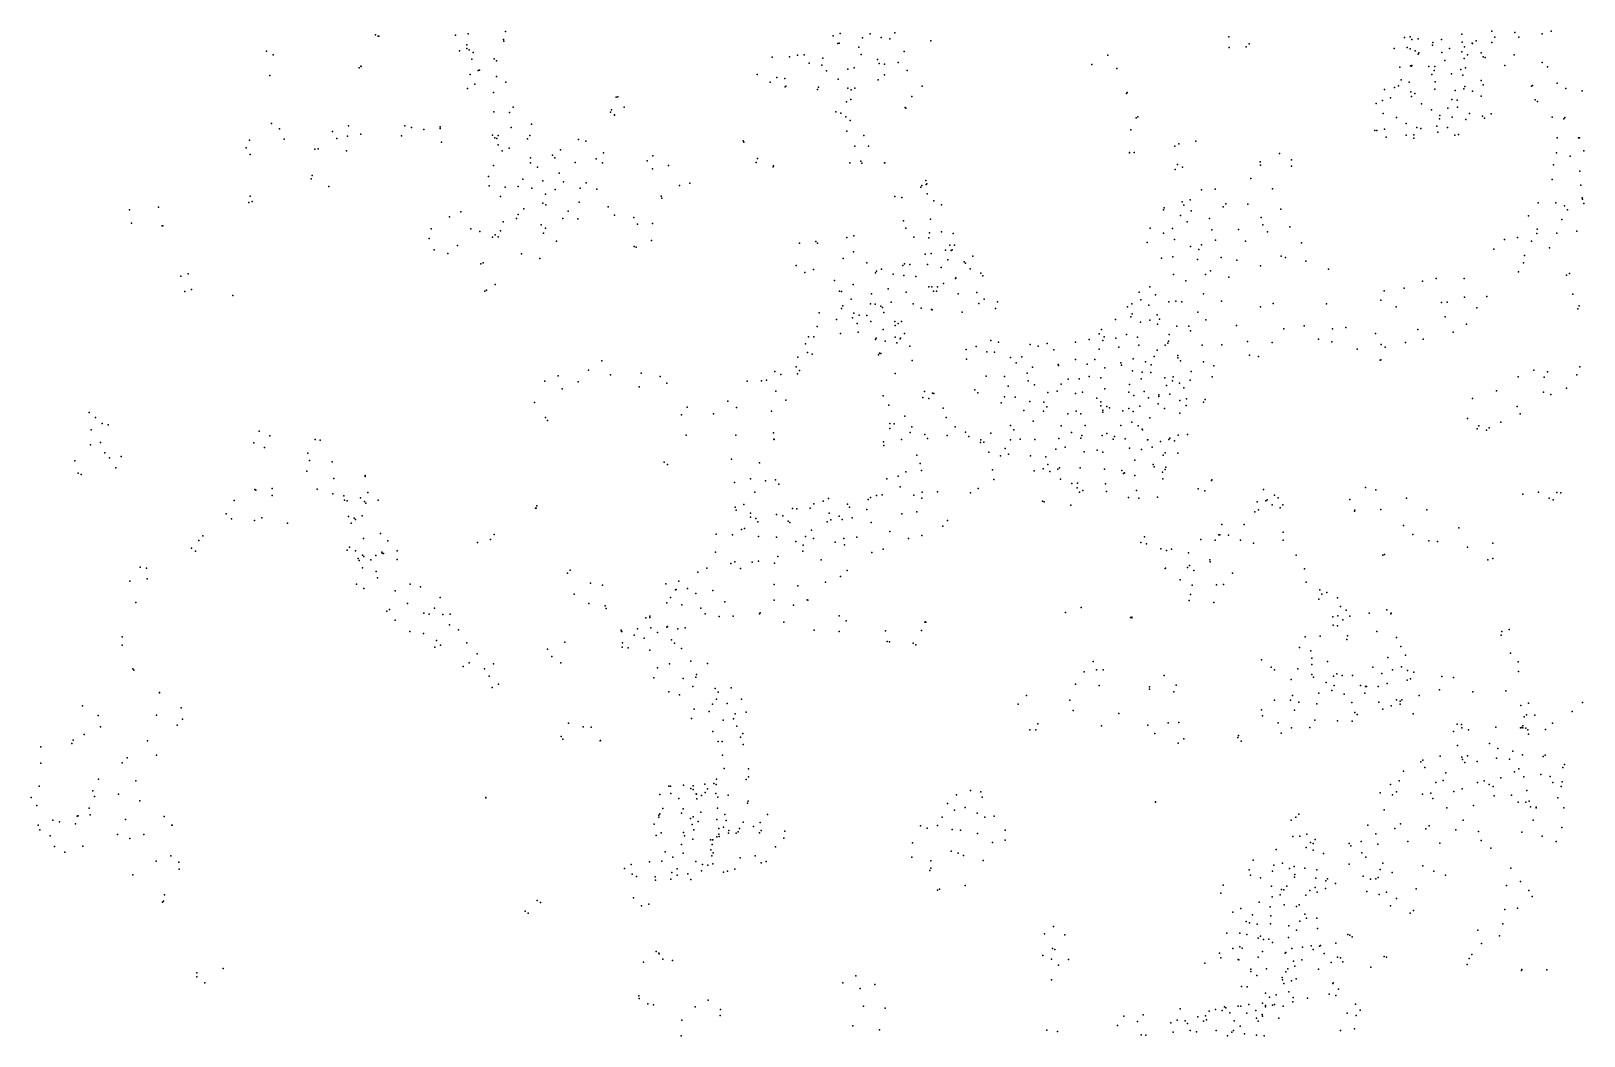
# Model space of a CAD drawing. Header units: millimetres. Extents: x -60275265 to 22802890, y -38578442 to 24337084.
# Drawn here: x -24183378 to -18736378, y -24455304 to -20928304 of the extents above; entities that cross this region are included whole.
import ezdxf

# ---------------------------------------------------------------- set-up
doc = ezdxf.new("R2010")
doc.units = ezdxf.units.MM
doc.header["$MEASUREMENT"] = 0
doc.layers.add('particles', color=7, linetype='Continuous', true_color=0x000000)

msp = doc.modelspace()

# ---------------------------------------------------------------- linework, layer by layer
at = {"layer": 'particles', "color": 93, "true_color": 0x67d435}
for p in [(-22975378, -20941304), (-22965378, -20946304), (-22963378, -20946304), (-22694378, -20943304), (-22650378, -20938304), (-22526378, -20958304), (-22525378, -20964304), (-22519378, -20930304), (-21370378, -20945304), (-21345378, -20937304), (-21266378, -20952304), (-21240378, -20938304), (-21201378, -20951304), (-21171378, -20955304), (-21153378, -20934304), (-21027378, -20962304), (-19982378, -20948304), (-19366378, -20951304), (-19345378, -20948304), (-19340378, -20958304), (-19318378, -20955304), (-19266378, -20968304), (-19236378, -20958304), (-19164378, -20939304), (-19163378, -20967304), (-19114378, -20962304), (-19059378, -20928304), (-19059378, -20968304), (-19049378, -20949304), (-18978378, -20933304), (-18964378, -20949304), (-18882378, -20938304), (-18851378, -20928304), (-23357378, -20999304), (-23334378, -21012304), (-22680378, -20998304), (-22655378, -20989304), (-22654378, -20976304), (-22646378, -20994304), (-22632378, -21003304), (-21583378, -21020304), (-21523378, -21019304), (-21494378, -21013304), (-21471378, -21012304), (-21406378, -21023304), (-21353378, -20972304), (-21349378, -20971304), (-21280378, -20985304), (-21271378, -21010304), (-21121378, -21000304), (-20406378, -21013304), (-19980378, -20986304), (-19921378, -20984304), (-19910378, -20973304), (-19402378, -20989304), (-19356378, -20986304), (-19346378, -20990304), (-19328378, -20997304), (-19317378, -21009304), (-19315378, -21004304), (-19267378, -20977304), (-19235378, -21003304), (-19208378, -20989304), (-19164378, -21001304), (-19156378, -21024304), (-19155378, -20983304), (-19144378, -21011304), (-19128378, -20971304), (-19127378, -20972304), (-19127378, -20972304), (-19097378, -21004304), (-19089378, -21019304), (-19082378, -21021304), (-18981378, -21011304), (-23032378, -21057304), (-23026378, -21051304), (-23025378, -21053304), (-22637378, -21027304), (-22615378, -21067304), (-22610378, -21065304), (-22558378, -21026304), (-22550378, -21033304), (-21454378, -21041304), (-21409378, -21048304), (-21393378, -21068304), (-21318378, -21062304), (-21296378, -21057304), (-21214378, -21028304), (-21208378, -21042304), (-21189378, -21044304), (-21141378, -21039304), (-21110378, -21066304), (-20462378, -21046304), (-20375378, -21059304), (-19382378, -21055304), (-19344378, -21050304), (-19341378, -21051304), (-19340378, -21049304), (-19280378, -21052304), (-19261378, -21066304), (-19259378, -21052304), (-19224378, -21031304), (-19200378, -21078304), (-19168378, -21063304), (-19152378, -21057304), (-19014378, -21049304), (-18883378, -21038304), (-18864378, -21054304), (-23346378, -21084304), (-23345378, -21084304), (-22652378, -21130304), (-22643378, -21080304), (-22626378, -21115304), (-22550378, -21087304), (-22518378, -21107304), (-21636378, -21080304), (-21590378, -21108304), (-21567378, -21091304), (-21539378, -21094304), (-21538378, -21124304), (-21536378, -21121304), (-21424378, -21133304), (-21421378, -21125304), (-21352378, -21097304), (-21318378, -21129304), (-21306378, -21134304), (-21294378, -21129304), (-21212378, -21099304), (-21189378, -21082304), (-21057378, -21121304), (-19435378, -21133304), (-19401378, -21126304), (-19386378, -21120304), (-19377378, -21099304), (-19349378, -21107304), (-19269378, -21080304), (-19259378, -21132304), (-19258378, -21106304), (-19161378, -21083304), (-19157378, -21131304), (-19154378, -21123304), (-19097378, -21102304), (-19089378, -21117304), (-18920378, -21122304), (-18916378, -21119304), (-18830378, -21111304), (-18799378, -21130304), (-22561378, -21144304), (-22131378, -21160304), (-22125378, -21159304), (-21323378, -21177304), (-21308378, -21168304), (-21094378, -21158304), (-20340378, -21147304), (-20338378, -21144304), (-19465378, -21182304), (-19443378, -21172304), (-19415378, -21162304), (-19343378, -21141304), (-19341378, -21158304), (-19329378, -21147304), (-19306378, -21183304), (-19199378, -21168304), (-19188378, -21137304), (-19181378, -21171304), (-19127378, -21139304), (-19096378, -21157304), (-18907378, -21169304), (-18899378, -21175304), (-18742378, -21138304), (-22560378, -21212304), (-22505378, -21214304), (-22492378, -21195304), (-22151378, -21213304), (-22147378, -21205304), (-22137378, -21222304), (-22137378, -21223304), (-22102378, -21195304), (-21360378, -21212304), (-21343378, -21216304), (-21325378, -21229304), (-21310378, -21242304), (-21117378, -21196304), (-21114378, -21199304), (-20307378, -21233304), (-20301378, -21229304), (-19440378, -21217304), (-19393378, -21232304), (-19271378, -21204304), (-19243378, -21236304), (-19242378, -21224304), (-19214378, -21199304), (-19198378, -21230304), (-19180378, -21195304), (-19150378, -21239304), (-19137378, -21217304), (-19092378, -21227304), (-19085378, -21234304), (-19062378, -21218304), (-18848378, -21230304), (-18806378, -21236304), (-18803378, -21231304), (-23340378, -21252304), (-23312378, -21271304), (-23126378, -21281304), (-23073378, -21297304), (-23070378, -21261304), (-23026378, -21290304), (-22884378, -21296304), (-22872378, -21261304), (-22849378, -21266304), (-22805378, -21274304), (-22748378, -21264304), (-22748378, -21270304), (-22564378, -21293304), (-22544378, -21295304), (-22499378, -21266304), (-22433378, -21295304), (-22428378, -21255304), (-21322378, -21279304), (-21262378, -21295304), (-20325378, -21275304), (-19470378, -21277304), (-19463378, -21277304), (-19435378, -21272304), (-19359378, -21253304), (-19359378, -21294304), (-19333378, -21292304), (-19322378, -21266304), (-19308378, -21270304), (-19252378, -21262304), (-19249378, -21283304), (-19215378, -21267304), (-19189378, -21293304), (-19176378, -21291304), (-23428378, -21338304), (-23417378, -21311304), (-23295378, -21307304), (-23188378, -21343304), (-23176378, -21341304), (-23111378, -21305304), (-23077378, -21348304), (-22743378, -21318304), (-22556378, -21303304), (-22549378, -21305304), (-22544378, -21327304), (-22530378, -21348304), (-22506378, -21339304), (-22442378, -21306304), (-22326378, -21345304), (-22263378, -21309304), (-22237378, -21314304), (-21685378, -21313304), (-21683378, -21318304), (-21293378, -21332304), (-21246378, -21332304), (-20171378, -21332304), (-20157378, -21324304), (-20097378, -21315304), (-19430378, -21300304), (-19333378, -21304304), (-18830378, -21303304), (-18755378, -21303304), (-18751378, -21303304), (-18736378, -21349304), (-23415378, -21361304), (-22561378, -21400304), (-22431378, -21373304), (-22431378, -21390304), (-22407378, -21406304), (-22354378, -21364304), (-22346378, -21373304), (-22275378, -21389304), (-22201378, -21377304), (-22179378, -21390304), (-22175378, -21356304), (-22022378, -21384304), (-22002378, -21366304), (-21947378, -21400304), (-21640378, -21389304), (-21635378, -21375304), (-21580378, -21405304), (-21579378, -21401304), (-21311378, -21390304), (-21272378, -21385304), (-21269378, -21392304), (-21189378, -21391304), (-21188378, -21390304), (-20330378, -21354304), (-20330378, -21355304), (-20314378, -21354304), (-20162378, -21396304), (-20144378, -21406304), (-19872378, -21387304), (-19871378, -21399304), (-19804378, -21358304), (-19762378, -21380304), (-19762378, -21402304), (-18843378, -21397304), (-18832378, -21355304), (-18784378, -21367304), (-23200378, -21447304), (-23197378, -21435304), (-22579378, -21439304), (-22458378, -21448304), (-22388378, -21454304), (-22331378, -21427304), (-22315378, -21457304), (-22003378, -21412304), (-21045378, -21452304), (-20170378, -21414304), (-19904378, -21445304), (-18847378, -21449304), (-18750378, -21420304), (-23415378, -21508304), (-23139378, -21474304), (-22576378, -21471304), (-22536378, -21509304), (-22520378, -21476304), (-22474378, -21474304), (-22427378, -21480304), (-22378378, -21501304), (-22345378, -21484304), (-22257378, -21479304), (-22236378, -21461304), (-22198378, -21483304), (-21973378, -21507304), (-21971378, -21514304), (-21908378, -21470304), (-21872378, -21462304), (-21872378, -21462304), (-21153378, -21509304), (-21129378, -21512304), (-21062378, -21476304), (-21058378, -21470304), (-21043378, -21467304), (-21041378, -21464304), (-21040378, -21499304), (-20077378, -21485304), (-20029378, -21483304), (-19828378, -21482304), (-18747378, -21469304), (-18742378, -21513304), (-23838378, -21556304), (-23736378, -21546304), (-23419378, -21530304), (-23407378, -21526304), (-22676378, -21562304), (-22454378, -21552304), (-22388378, -21532304), (-22377378, -21538304), (-22299378, -21560304), (-22260378, -21529304), (-22159378, -21545304), (-21016378, -21524304), (-20990378, -21538304), (-20211378, -21555304), (-20209378, -21549304), (-20145378, -21527304), (-20139378, -21539304), (-20117378, -21521304), (-20114378, -21559304), (-20002378, -21545304), (-19992378, -21534304), (-19915378, -21536304), (-19799378, -21553304), (-18896378, -21531304), (-18835378, -21531304), (-18804378, -21542304), (-18794378, -21555304), (-18741378, -21518304), (-18736378, -21533304), (-23831378, -21602304), (-23723378, -21612304), (-23721378, -21612304), (-23721378, -21612304), (-22779378, -21622304), (-22715378, -21580304), (-22640378, -21622304), (-22527378, -21598304), (-22480378, -21586304), (-22474378, -21572304), (-22394378, -21608304), (-22378378, -21620304), (-22318378, -21586304), (-22265378, -21587304), (-22137378, -21574304), (-22069378, -21582304), (-22056378, -21606304), (-22003378, -21603304), (-21123378, -21594304), (-21115378, -21620304), (-21028378, -21588304), (-21028378, -21588304), (-20257378, -21620304), (-20179378, -21621304), (-20151378, -21575304), (-20128378, -21598304), (-20049378, -21586304), (-19868378, -21583304), (-19862378, -21608304), (-19768378, -21615304), (-18930378, -21577304), (-18900378, -21623304), (-18814378, -21589304), (-22786378, -21656304), (-22609378, -21632304), (-22564378, -21651304), (-22555378, -21643304), (-22545378, -21650304), (-22536378, -21629304), (-22386378, -21637304), (-22340378, -21665304), (-22007378, -21663304), (-21487378, -21672304), (-21430378, -21667304), (-21425378, -21673304), (-21321378, -21653304), (-21297378, -21647304), (-21087378, -21652304), (-21034378, -21654304), (-21032378, -21636304), (-20990378, -21633304), (-20948378, -21639304), (-20268378, -21670304), (-20211378, -21637304), (-20172378, -21660304), (-20078378, -21678304), (-20041378, -21626304), (-20028378, -21662304), (-19948378, -21625304), (-19923378, -21666304), (-19846378, -21633304), (-19727378, -21671304), (-19015378, -21660304), (-18969378, -21653304), (-18920378, -21665304), (-18901378, -21638304), (-18831378, -21637304), (-18761378, -21630304), (-22769378, -21696304), (-22721378, -21709304), (-22687378, -21681304), (-22463378, -21710304), (-22398378, -21726304), (-22067378, -21684304), (-22061378, -21687304), (-21334378, -21726304), (-21298378, -21703304), (-21047378, -21711304), (-21026378, -21709304), (-20975378, -21697304), (-20967378, -21731304), (-20960378, -21680304), (-20955378, -21698304), (-20952378, -21696304), (-20944378, -21680304), (-20880378, -21718304), (-20218378, -21725304), (-20178378, -21721304), (-20116378, -21684304), (-20092378, -21730304), (-20087378, -21695304), (-20008378, -21723304), (-19953378, -21732304), (-19798378, -21718304), (-19783378, -21723304), (-19052378, -21694304), (-18945378, -21716304), (-18857378, -21689304), (-23632378, -21780304), (-22605378, -21745304), (-22597378, -21741304), (-21499378, -21751304), (-21469378, -21775304), (-21438378, -21765304), (-21251378, -21742304), (-21221378, -21777304), (-21217378, -21771304), (-21200378, -21764304), (-21159378, -21781304), (-21125378, -21751304), (-21122378, -21786304), (-21119378, -21745304), (-21101378, -21747304), (-21038378, -21747304), (-20991378, -21758304), (-20910378, -21738304), (-20905378, -21743304), (-20889378, -21763304), (-20851378, -21778304), (-20845378, -21787304), (-20176378, -21783304), (-20064378, -21782304), (-20046378, -21770304), (-19870378, -21752304), (-19711378, -21736304), (-19632378, -21764304), (-18965378, -21773304), (-18948378, -21741304), (-18797378, -21785304), (-18787378, -21779304), (-23658378, -21788304), (-23644378, -21842304), (-23620378, -21835304), (-22591378, -21841304), (-22586378, -21837304), (-22555378, -21817304), (-21365378, -21804304), (-21347378, -21841304), (-21340378, -21842304), (-21299378, -21818304), (-21176378, -21833304), (-21080378, -21790304), (-21034378, -21826304), (-21023378, -21826304), (-21018378, -21841304), (-21007378, -21841304), (-21004378, -21826304), (-20983378, -21814304), (-20940378, -21796304), (-20939378, -21794304), (-20259378, -21826304), (-20132378, -21805304), (-19982378, -21792304), (-19437378, -21840304), (-19367378, -21831304), (-19302378, -21806304), (-19254378, -21796304), (-19156378, -21796304), (-23475378, -21856304), (-21335378, -21892304), (-21306378, -21869304), (-21238378, -21885304), (-21235378, -21850304), (-21222378, -21887304), (-21202378, -21894304), (-21166378, -21879304), (-21113378, -21845304), (-21089378, -21885304), (-20931378, -21850304), (-20866378, -21846304), (-20858378, -21884304), (-20840378, -21869304), (-20793378, -21878304), (-20337378, -21896304), (-20322378, -21885304), (-20296378, -21844304), (-20290378, -21871304), (-20262378, -21890304), (-20239378, -21854304), (-20192378, -21878304), (-20168378, -21876304), (-20146378, -21878304), (-20071378, -21850304), (-20007378, -21876304), (-19870378, -21896304), (-19826378, -21884304), (-19639378, -21885304), (-19449378, -21873304), (-19395378, -21896304), (-19236378, -21881304), (-19216378, -21879304), (-19155378, -21862304), (-19077378, -21860304), (-18775378, -21851304), (-18753378, -21893304), (-21418378, -21917304), (-21358378, -21940304), (-21340378, -21902304), (-21302378, -21935304), (-21297378, -21918304), (-21278378, -21925304), (-21251378, -21926304), (-21237378, -21948304), (-21196378, -21898304), (-21192378, -21916304), (-21153378, -21948304), (-21130378, -21947304), (-21061378, -21901304), (-21024378, -21905304), (-21022378, -21907304), (-20917378, -21915304), (-20800378, -21902304), (-20379378, -21941304), (-20325378, -21931304), (-20321378, -21921304), (-20292378, -21950304), (-20259378, -21943304), (-20233378, -21924304), (-20225378, -21939304), (-20090378, -21915304), (-20062378, -21942304), (-19223378, -21931304), (-19112378, -21900304), (-18757378, -21903304), (-21456378, -22001304), (-21437378, -22001304), (-21426378, -21965304), (-21344378, -21990304), (-21285378, -21955304), (-21282378, -21985304), (-21194378, -21975304), (-21152378, -21961304), (-21152378, -22002304), (-21141378, -21955304), (-21119378, -21989304), (-20437378, -21991304), (-20428378, -21976304), (-20419378, -22001304), (-20341378, -21993304), (-20302378, -22003304), (-20232378, -21957304), (-20191378, -21993304), (-20164378, -21964304), (-20122378, -21964304), (-20116378, -21980304), (-19955378, -21961304), (-19789378, -21973304), (-19717378, -21963304), (-19618378, -21973304), (-19571378, -21968304), (-19467378, -21990304), (-19319378, -21975304), (-19195378, -21985304), (-19148378, -21957304), (-21466378, -22026304), (-21460378, -22056304), (-21221378, -22011304), (-21219378, -22006304), (-21207378, -22058304), (-21202378, -22060304), (-21187378, -22017304), (-21146378, -22022304), (-21135378, -22008304), (-21133378, -22006304), (-21100378, -22034304), (-20903378, -22046304), (-20868378, -22035304), (-20831378, -22054304), (-20817378, -22014304), (-20804378, -22055304), (-20789378, -22020304), (-20679378, -22028304), (-20650378, -22034304), (-20619378, -22025304), (-20595378, -22047304), (-20519378, -22020304), (-20471378, -22011304), (-20436378, -22045304), (-20423378, -22014304), (-20378378, -22006304), (-20367378, -22038304), (-20297378, -22030304), (-20233378, -22048304), (-20205378, -22031304), (-20196378, -22023304), (-20193378, -22017304), (-20075378, -22030304), (-20006378, -22029304), (-19916378, -22018304), (-19830378, -22021304), (-19667378, -22009304), (-19620378, -22019304), (-19532378, -22045304), (-19447378, -22028304), (-19433378, -22037304), (-19362378, -22021304), (-19300378, -22009304), (-22181378, -22086304), (-21499378, -22107304), (-21493378, -22073304), (-21443378, -22062304), (-21210378, -22065304), (-21092378, -22084304), (-20902378, -22080304), (-20747378, -22074304), (-20728378, -22092304), (-20708378, -22072304), (-20670378, -22108304), (-20580378, -22098304), (-20579378, -22102304), (-20519378, -22081304), (-20479378, -22097304), (-20452378, -22081304), (-20416378, -22110304), (-20361378, -22092304), (-20358378, -22101304), (-20317378, -22079304), (-20274378, -22089304), (-20254378, -22099304), (-20244378, -22070304), (-20161378, -22075304), (-20160378, -22067304), (-20151378, -22085304), (-20070378, -22089304), (-20034378, -22103304), (-19909378, -22066304), (-19878378, -22070304), (-19451378, -22083304), (-19449378, -22082304), (-18750378, -22107304), (-22381378, -22157304), (-22334378, -22138304), (-22264378, -22159304), (-22228378, -22118304), (-22150378, -22135304), (-22043378, -22129304), (-21976378, -22140304), (-21953378, -22164304), (-21671378, -22157304), (-21621378, -22156304), (-21603378, -22153304), (-21574378, -22123304), (-21553378, -22133304), (-21494378, -22131304), (-21488378, -22119304), (-21152378, -22130304), (-20833378, -22139304), (-20768378, -22141304), (-20689378, -22129304), (-20685378, -22156304), (-20570378, -22167304), (-20545378, -22150304), (-20506378, -22149304), (-20472378, -22140304), (-20430378, -22145304), (-20319378, -22121304), (-20289378, -22149304), (-20286378, -22125304), (-20255378, -22127304), (-20206378, -22145304), (-20179378, -22156304), (-20177378, -22142304), (-20155378, -22164304), (-20117378, -22153304), (-20114378, -22123304), (-20040378, -22142304), (-18967378, -22142304), (-18912378, -22118304), (-18875378, -22143304), (-18864378, -22124304), (-18761378, -22135304), (-22320378, -22184304), (-22050378, -22177304), (-21571378, -22192304), (-21535378, -22223304), (-21194378, -22208304), (-21055378, -22214304), (-21049378, -22193304), (-21034378, -22218304), (-21021378, -22199304), (-21016378, -22200304), (-20872378, -22187304), (-20862378, -22198304), (-20769378, -22212304), (-20756378, -22174304), (-20731378, -22213304), (-20663378, -22170304), (-20616378, -22197304), (-20584378, -22192304), (-20520378, -22200304), (-20495378, -22196304), (-20445378, -22217304), (-20417378, -22184304), (-20332378, -22196304), (-20330378, -22169304), (-20315378, -22207304), (-20279378, -22193304), (-20263378, -22215304), (-20227378, -22205304), (-20227378, -22211304), (-20200378, -22172304), (-20189378, -22202304), (-20140378, -22180304), (-20130378, -22219304), (-20065378, -22221304), (-19127378, -22218304), (-19043378, -22191304), (-18878378, -22195304), (-18852378, -22204304), (-18797378, -22181304), (-23979378, -22267304), (-22417378, -22232304), (-21902378, -22275304), (-21882378, -22248304), (-21789378, -22272304), (-21739378, -22227304), (-21708378, -22249304), (-21586378, -22262304), (-21174378, -22241304), (-20984378, -22252304), (-20780378, -22233304), (-20701378, -22260304), (-20680378, -22228304), (-20632378, -22262304), (-20630378, -22231304), (-20620378, -22247304), (-20546378, -22271304), (-20517378, -22262304), (-20501378, -22272304), (-20430378, -22229304), (-20430378, -22243304), (-20424378, -22266304), (-20423378, -22259304), (-20409378, -22246304), (-20400378, -22250304), (-20353378, -22261304), (-20332378, -22253304), (-20317378, -22263304), (-20294378, -22245304), (-20229378, -22236304), (-20207378, -22253304), (-20154378, -22225304), (-20154378, -22269304), (-20131378, -22242304), (-20071378, -22231304), (-18970378, -22246304), (-18960378, -22272304), (-23972378, -22328304), (-23957378, -22284304), (-23934378, -22305304), (-23912378, -22310304), (-23383378, -22332304), (-22379378, -22284304), (-22372378, -22295304), (-21171378, -22306304), (-21171378, -22323304), (-21155378, -22307304), (-21118378, -22280304), (-21093378, -22317304), (-20973378, -22284304), (-20942378, -22317304), (-20747378, -22313304), (-20736378, -22328304), (-20668378, -22297304), (-20570378, -22314304), (-20485378, -22313304), (-20360378, -22312304), (-20322378, -22301304), (-20300378, -22314304), (-20286378, -22325304), (-20285378, -22328304), (-20259378, -22285304), (-19144378, -22288304), (-19111378, -22324304), (-19105378, -22314304), (-19078378, -22329304), (-19078378, -22329304), (-19069378, -22321304), (-19028378, -22301304), (-23975378, -22380304), (-23939378, -22372304), (-23402378, -22373304), (-23346378, -22349304), (-23187378, -22362304), (-23169378, -22364304), (-21885378, -22346304), (-21711378, -22346304), (-21579378, -22338304), (-21578378, -22361304), (-21576378, -22362304), (-21193378, -22370304), (-21192378, -22383304), (-21130378, -22362304), (-21099378, -22337304), (-21099378, -22337304), (-21048378, -22344304), (-21039378, -22358304), (-21039378, -22358304), (-20970378, -22348304), (-20905378, -22336304), (-20894378, -22351304), (-20853378, -22372304), (-20852378, -22363304), (-20841378, -22371304), (-20816378, -22339304), (-20748378, -22363304), (-20714378, -22360304), (-20662378, -22362304), (-20578378, -22358304), (-20534378, -22337304), (-20501378, -22357304), (-20497378, -22347304), (-20426378, -22348304), (-20409378, -22341304), (-20387378, -22361304), (-20383378, -22351304), (-20345378, -22359304), (-20267378, -22363304), (-20266378, -22363304), (-20221378, -22369304), (-20192378, -22362304), (-20189378, -22357304), (-20172378, -22366304), (-20159378, -22346304), (-20127378, -22344304), (-24030378, -22437304), (-23924378, -22408304), (-23908378, -22426304), (-23867378, -22421304), (-23364378, -22390304), (-23212378, -22410304), (-23206378, -22435304), (-23127378, -22440304), (-21962378, -22441304), (-21726378, -22431304), (-21076378, -22416304), (-20824378, -22406304), (-20783378, -22419304), (-20766378, -22393304), (-20755378, -22413304), (-20677378, -22419304), (-20624378, -22422304), (-20589378, -22395304), (-20589378, -22395304), (-20556378, -22388304), (-20489378, -22405304), (-20443378, -22399304), (-20423378, -22406304), (-20330378, -22392304), (-20311378, -22434304), (-20288378, -22397304), (-20251378, -22389304), (-20212378, -22417304), (-20205378, -22408304), (-20160378, -22410304), (-24018378, -22480304), (-24007378, -22484304), (-23886378, -22461304), (-23216378, -22473304), (-23011378, -22488304), (-23011378, -22492304), (-21950378, -22449304), (-21628378, -22444304), (-21142378, -22490304), (-21115378, -22475304), (-21064378, -22446304), (-21060378, -22470304), (-20811378, -22468304), (-20665378, -22471304), (-20633378, -22465304), (-20617378, -22449304), (-20609378, -22474304), (-20581378, -22466304), (-20576378, -22461304), (-20503378, -22461304), (-20418378, -22466304), (-20357378, -22470304), (-20351378, -22481304), (-20347378, -22479304), (-20311378, -22488304), (-20247378, -22449304), (-20244378, -22457304), (-20214378, -22476304), (-20205378, -22467304), (-20203378, -22459304), (-23398378, -22537304), (-23395378, -22539304), (-23337378, -22533304), (-23179378, -22536304), (-23121378, -22499304), (-23002378, -22548304), (-21715378, -22512304), (-21659378, -22500304), (-21644378, -22547304), (-21607378, -22507304), (-21572378, -22503304), (-21560378, -22518304), (-21181378, -22500304), (-21134378, -22528304), (-21057378, -22547304), (-21003378, -22545304), (-20888378, -22549304), (-20861378, -22534304), (-20806378, -22502304), (-20572378, -22501304), (-20532378, -22516304), (-20514378, -22531304), (-20513378, -22515304), (-20505378, -22547304), (-20494378, -22540304), (-20414378, -22517304), (-20411378, -22544304), (-20306378, -22540304), (-20213378, -22500304), (-20089378, -22535304), (-20066378, -22542304), (-20042378, -22505304), (-20041378, -22503304), (-19860378, -22537304), (-19502378, -22530304), (-19466378, -22538304), (-18895378, -22547304), (-18831378, -22548304), (-18817378, -22549304), (-23471378, -22576304), (-23337378, -22558304), (-23125378, -22552304), (-23086378, -22559304), (-23083378, -22574304), (-23074378, -22577304), (-23028378, -22566304), (-23013378, -22579304), (-23009378, -22585304), (-22965378, -22574304), (-22414378, -22603304), (-22411378, -22603304), (-22409378, -22594304), (-21713378, -22599304), (-21683378, -22590304), (-21512378, -22604304), (-21450378, -22603304), (-21437378, -22587304), (-21405378, -22578304), (-21386378, -22569304), (-21319378, -22588304), (-21312378, -22599304), (-21247378, -22572304), (-21238378, -22565304), (-21218378, -22558304), (-21198378, -22556304), (-21086378, -22557304), (-21059378, -22568304), (-20635378, -22578304), (-20629378, -22580304), (-20536378, -22592304), (-20333378, -22565304), (-20297378, -22568304), (-20232378, -22564304), (-19882378, -22580304), (-19852378, -22577304), (-19847378, -22573304), (-19830378, -22591304), (-19821378, -22557304), (-19808378, -22566304), (-19801378, -22601304), (-19792378, -22591304), (-19557378, -22572304), (-19358378, -22568304), (-18950378, -22553304), (-18858378, -22567304), (-18844378, -22573304), (-23499378, -22622304), (-23480378, -22640304), (-23399378, -22646304), (-23374378, -22636304), (-23284378, -22655304), (-23069378, -22632304), (-23060378, -22655304), (-23050378, -22638304), (-23045378, -22642304), (-23022378, -22629304), (-21710378, -22610304), (-21660378, -22634304), (-21659378, -22620304), (-21641378, -22639304), (-21634378, -22651304), (-21568378, -22625304), (-21546378, -22630304), (-21527378, -22648304), (-21522378, -22653304), (-21497378, -22605304), (-21390378, -22651304), (-21383378, -22620304), (-21378378, -22644304), (-21348378, -22631304), (-21338378, -22642304), (-21303378, -22636304), (-21251378, -22607304), (-21236378, -22653304), (-21129378, -22622304), (-21076378, -22615304), (-20969378, -22646304), (-19890378, -22616304), (-19878378, -22609304), (-19541378, -22613304), (-19540378, -22610304), (-19448378, -22607304), (-19287378, -22609304), (-23581378, -22700304), (-23017378, -22709304), (-22957378, -22692304), (-22571378, -22713304), (-22558378, -22695304), (-21780378, -22694304), (-21722378, -22696304), (-21691378, -22678304), (-21680378, -22674304), (-21631378, -22702304), (-21568378, -22704304), (-21466378, -22702304), (-21446378, -22680304), (-21438378, -22709304), (-21332378, -22709304), (-21287378, -22704304), (-21171378, -22684304), (-21105378, -22709304), (-21059378, -22698304), (-20985378, -22666304), (-20277378, -22703304), (-20080378, -22713304), (-20017378, -22696304), (-20017378, -22696304), (-20013378, -22696304), (-20006378, -22660304), (-19983378, -22697304), (-19928378, -22660304), (-19791378, -22687304), (-19369378, -22664304), (-19336378, -22695304), (-19175378, -22672304), (-23620378, -22743304), (-23606378, -22754304), (-23594378, -22716304), (-23074378, -22750304), (-23066378, -22740304), (-23045378, -22752304), (-23020378, -22768304), (-22953378, -22757304), (-22952378, -22760304), (-22947378, -22762304), (-22931378, -22717304), (-22899378, -22752304), (-22617378, -22723304), (-21782378, -22757304), (-21500378, -22719304), (-21476378, -22754304), (-21475378, -22732304), (-21363378, -22722304), (-21330378, -22731304), (-21234378, -22758304), (-21194378, -22747304), (-20290378, -22723304), (-20270378, -22728304), (-20220378, -22745304), (-20200378, -22751304), (-20183378, -22746304), (-20123378, -22759304), (-20030378, -22715304), (-19941378, -22715304), (-19895378, -22726304), (-19791378, -22715304), (-19746378, -22768304), (-19441378, -22767304), (-19436378, -22765304), (-19435378, -22765304), (-19280378, -22717304), (-19250378, -22720304), (-19144378, -22739304), (-19056378, -22726304), (-23800378, -22810304), (-23778378, -22813304), (-23036378, -22779304), (-23032378, -22786304), (-23020378, -22812304), (-23016378, -22772304), (-22991378, -22784304), (-22974378, -22769304), (-22899378, -22783304), (-22292378, -22820304), (-21813378, -22813304), (-21728378, -22797304), (-21714378, -22791304), (-21695378, -22814304), (-21654378, -22792304), (-21631378, -22789304), (-21575378, -22796304), (-21563378, -22772304), (-21411378, -22784304), (-21320378, -22821304), (-20205378, -22814304), (-20204378, -22813304), (-20127378, -22811304), (-20120378, -22804304), (-20104378, -22821304), (-20048378, -22784304), (-20047378, -22791304), (-19716378, -22815304), (-19073378, -22784304), (-19056378, -22779304), (-23837378, -22859304), (-23776378, -22851304), (-23041378, -22869304), (-22972378, -22825304), (-22968378, -22847304), (-22853378, -22869304), (-22301378, -22831304), (-22221378, -22866304), (-22179378, -22873304), (-21957378, -22868304), (-21911378, -22859304), (-21844378, -22827304), (-21576378, -22871304), (-21493378, -22875304), (-21396378, -22862304), (-21344378, -22843304), (-20152378, -22854304), (-20110378, -22873304), (-20025378, -22872304), (-20000378, -22871304), (-19969378, -22831304), (-19710378, -22862304), (-23016378, -22884304), (-22906378, -22893304), (-22817378, -22879304), (-22748378, -22916304), (-22278378, -22904304), (-21940378, -22916304), (-21923378, -22889304), (-21920378, -22888304), (-21880378, -22884304), (-21851378, -22902304), (-21791378, -22892304), (-21750378, -22931304), (-21576378, -22926304), (-21461378, -22924304), (-21458378, -22926304), (-20121378, -22927304), (-20116378, -22906304), (-19666378, -22922304), (-19662378, -22889304), (-19655378, -22904304), (-19638378, -22898304), (-19600378, -22917304), (-23816378, -22934304), (-22935378, -22964304), (-22926378, -22958304), (-22862378, -22937304), (-22805378, -22971304), (-22786378, -22975304), (-22768378, -22953304), (-22739378, -22976304), (-22713378, -22975304), (-22226378, -22937304), (-22169378, -22945304), (-22166378, -22955304), (-22013378, -22982304), (-22012378, -22986304), (-21953378, -22935304), (-21900378, -22942304), (-21834378, -22953304), (-21818378, -22973304), (-21769378, -22983304), (-21720378, -22982304), (-21628378, -22973304), (-21626378, -22970304), (-21509378, -22943304), (-21349378, -22981304), (-20555378, -22969304), (-20499378, -22951304), (-20327378, -22986304), (-20322378, -22985304), (-20034378, -22934304), (-19617378, -22984304), (-19599378, -22981304), (-19590378, -22948304), (-19570378, -22960304), (-19557378, -22982304), (-19489378, -22971304), (-19427378, -22959304), (-19413378, -22973304), (-19412378, -22971304), (-22906378, -22996304), (-22854378, -23036304), (-22715378, -23012304), (-22684378, -23030304), (-22113378, -23031304), (-22112378, -23035304), (-22111378, -23035304), (-22056378, -23026304), (-22027378, -22987304), (-22009378, -23023304), (-21986378, -23039304), (-21953378, -23020304), (-21951378, -23018304), (-21914378, -23026304), (-21889378, -23022304), (-21542378, -23003304), (-21436378, -23031304), (-21349378, -23036304), (-21324378, -22998304), (-21186378, -23033304), (-21060378, -23032304), (-21048378, -23003304), (-21046378, -23002304), (-21044378, -23003304), (-20322378, -22987304), (-19616378, -23013304), (-19601378, -23016304), (-19582378, -22995304), (-19463378, -23035304), (-19024378, -23035304), (-18998378, -23028304), (-23864378, -23083304), (-23863378, -23054304), (-22807378, -23042304), (-22767378, -23090304), (-22761378, -23067304), (-22747378, -23084304), (-22654378, -23075304), (-22311378, -23073304), (-22110378, -23090304), (-22108378, -23075304), (-22088378, -23093304), (-22068378, -23048304), (-22033378, -23059304), (-21936378, -23065304), (-21926378, -23076304), (-21180378, -23070304), (-21172378, -23072304), (-21089378, -23076304), (-21079378, -23082304), (-19734378, -23092304), (-19714378, -23054304), (-19661378, -23052304), (-19568378, -23064304), (-19565378, -23051304), (-19393378, -23057304), (-19378378, -23088304), (-19026378, -23048304), (-22646378, -23145304), (-22618378, -23114304), (-22561378, -23149304), (-22372378, -23097304), (-22356378, -23123304), (-22325378, -23145304), (-22013378, -23101304), (-21944378, -23149304), (-21901378, -23095304), (-21869378, -23140304), (-21810378, -23148304), (-20458378, -23141304), (-19867378, -23135304), (-19694378, -23103304), (-19690378, -23129304), (-19636378, -23141304), (-19424378, -23127304), (-19362378, -23119304), (-18994378, -23111304), (-18967378, -23142304), (-23826378, -23166304), (-23823378, -23171304), (-22667378, -23158304), (-22592378, -23166304), (-22576378, -23192304), (-21998378, -23198304), (-21986378, -23163304), (-21896378, -23200304), (-21851378, -23196304), (-21849378, -23186304), (-20489378, -23177304), (-20446378, -23170304), (-20422378, -23170304), (-20209378, -23190304), (-19833378, -23161304), (-19822378, -23170304), (-19739378, -23167304), (-19691378, -23186304), (-19690378, -23151304), (-19685378, -23196304), (-19615378, -23192304), (-19603378, -23184304), (-19584378, -23190304), (-19548378, -23190304), (-19476378, -23161304), (-19445378, -23183304), (-19407378, -23170304), (-19376378, -23160304), (-19355378, -23172304), (-19344378, -23202304), (-19333378, -23178304), (-19234378, -23193304), (-19193378, -23197304), (-18966378, -23176304), (-23732378, -23250304), (-23732378, -23251304), (-22566378, -23232304), (-22543378, -23220304), (-21946378, -23247304), (-21909378, -23258304), (-21862378, -23228304), (-21783378, -23236304), (-21773378, -23248304), (-21727378, -23233304), (-20519378, -23220304), (-20437378, -23225304), (-20260378, -23230304), (-20260378, -23238304), (-20175378, -23247304), (-20166378, -23224304), (-19763378, -23204304), (-19666378, -23252304), (-19640378, -23215304), (-19620378, -23242304), (-19612378, -23225304), (-19577378, -23255304), (-19520378, -23225304), (-19505378, -23252304), (-19502378, -23229304), (-19499378, -23229304), (-19458378, -23228304), (-19426378, -23218304), (-19356378, -23206304), (-19243378, -23240304), (-19126378, -23247304), (-19010378, -23244304), (-24003378, -23296304), (-23656378, -23303304), (-21857378, -23308304), (-21793378, -23291304), (-21779378, -23273304), (-21741378, -23288304), (-21691378, -23273304), (-20721378, -23290304), (-20691378, -23260304), (-20691378, -23260304), (-20539378, -23277304), (-19867378, -23310304), (-19821378, -23277304), (-19765378, -23276304), (-19758378, -23260304), (-19751378, -23312304), (-19736378, -23283304), (-19673378, -23289304), (-19550378, -23285304), (-19455378, -23283304), (-19441378, -23308304), (-19412378, -23296304), (-19393378, -23275304), (-19381378, -23280304), (-19381378, -23291304), (-19375378, -23275304), (-19314378, -23260304), (-18957378, -23295304), (-18930378, -23287304), (-18741378, -23285304), (-23948378, -23330304), (-23743378, -23329304), (-23670378, -23364304), (-23652378, -23343304), (-22298378, -23357304), (-21866378, -23341304), (-21805378, -23316304), (-21755378, -23347304), (-21719378, -23342304), (-21713378, -23324304), (-21675378, -23318304), (-20651378, -23360304), (-20528378, -23313304), (-20428378, -23367304), (-20367378, -23323304), (-20266378, -23364304), (-20194378, -23356304), (-20157378, -23355304), (-19864378, -23332304), (-19809378, -23356304), (-19680378, -23347304), (-19601378, -23349304), (-19549378, -23350304), (-19540378, -23320304), (-19532378, -23327304), (-19335378, -23325304), (-19181378, -23361304), (-19166378, -23362304), (-18950378, -23366304), (-18946378, -23335304), (-18938378, -23328304), (-18908378, -23329304), (-18846378, -23357304), (-18777378, -23316304), (-24035378, -23417304), (-23997378, -23397304), (-23940378, -23370304), (-23774378, -23419304), (-22324378, -23404304), (-22318378, -23413304), (-22246378, -23370304), (-22218378, -23371304), (-22187378, -23419304), (-22186378, -23418304), (-21792378, -23386304), (-21759378, -23421304), (-21707378, -23368304), (-21694378, -23406304), (-21686378, -23393304), (-20680378, -23380304), (-20658378, -23380304), (-20241378, -23393304), (-20140378, -23412304), (-19950378, -23408304), (-19948378, -23400304), (-19938378, -23420304), (-19798378, -23392304), (-19762378, -23374304), (-19698378, -23372304), (-19194378, -23387304), (-19164378, -23373304), (-19141378, -23381304), (-19045378, -23371304), (-18958378, -23374304), (-18955378, -23372304), (-18950378, -23374304), (-18940378, -23375304), (-18933378, -23381304), (-18931378, -23396304), (-18871378, -23379304), (-24149378, -23440304), (-24040378, -23428304), (-23743378, -23470304), (-21773378, -23422304), (-21758378, -23470304), (-21685378, -23432304), (-20159378, -23427304), (-19240378, -23473304), (-19179378, -23435304), (-19145378, -23472304), (-19067378, -23429304), (-19038378, -23446304), (-18986378, -23456304), (-18951378, -23468304), (-18879378, -23474304), (-18872378, -23469304), (-24149378, -23498304), (-23863378, -23496304), (-23846378, -23479304), (-21752378, -23516304), (-21666378, -23518304), (-19369378, -23526304), (-19308378, -23493304), (-19301378, -23487304), (-19294378, -23513304), (-19164378, -23477304), (-19162378, -23485304), (-19154378, -23495304), (-19111378, -23492304), (-19043378, -23480304), (-18997378, -23483304), (-18980378, -23528304), (-18964378, -23517304), (-18810378, -23513304), (-18804378, -23502304), (-24154378, -23578304), (-23947378, -23554304), (-23816378, -23560304), (-21946378, -23578304), (-21940378, -23578304), (-21894378, -23575304), (-21860378, -23577304), (-21820378, -23571304), (-21788378, -23569304), (-21780378, -23572304), (-21779378, -23554304), (-21675378, -23555304), (-21667378, -23545304), (-19415378, -23573304), (-19384378, -23559304), (-19256378, -23566304), (-19230378, -23558304), (-19220378, -23531304), (-19109378, -23566304), (-19086378, -23559304), (-19069378, -23572304), (-19054378, -23579304), (-19027378, -23549304), (-18947378, -23545304), (-18887378, -23537304), (-18855378, -23544304), (-18855378, -23544304), (-18845378, -23566304), (-18816378, -23579304), (-18812378, -23563304), (-24183378, -23618304), (-23966378, -23595304), (-23961378, -23615304), (-23876378, -23606304), (-23801378, -23630304), (-22588378, -23618304), (-22588378, -23619304), (-21978378, -23607304), (-21939378, -23604304), (-21911378, -23621304), (-21869378, -23586304), (-21860378, -23590304), (-21850378, -23605304), (-21849378, -23606304), (-21848378, -23623304), (-21831378, -23611304), (-21818378, -23601304), (-21810378, -23588304), (-21781378, -23604304), (-21774378, -23617304), (-21738378, -23610304), (-21670378, -23638304), (-21668378, -23631304), (-20968378, -23639304), (-20937378, -23609304), (-20888378, -23593304), (-20851378, -23598304), (-20847378, -23617304), (-20239378, -23633304), (-20239378, -23634304), (-19451378, -23602304), (-19408378, -23609304), (-19393378, -23598304), (-19302378, -23606304), (-19273378, -23603304), (-19266378, -23622304), (-19192378, -23597304), (-19163378, -23588304), (-19051378, -23612304), (-18990378, -23610304), (-18967378, -23635304), (-18940378, -23635304), (-18936378, -23594304), (-18928378, -23631304), (-18828378, -23619304), (-24163378, -23646304), (-24021378, -23683304), (-24021378, -23683304), (-24018378, -23682304), (-23979378, -23655304), (-23976378, -23679304), (-23716378, -23685304), (-21981378, -23680304), (-21981378, -23687304), (-21978378, -23675304), (-21967378, -23657304), (-21901378, -23673304), (-21896378, -23658304), (-21870378, -23692304), (-21860378, -23686304), (-21834378, -23670304), (-21775378, -23656304), (-21750378, -23678304), (-21600378, -23678304), (-20987378, -23687304), (-20944378, -23662304), (-20907378, -23653304), (-20864378, -23673304), (-20838378, -23687304), (-20805378, -23683304), (-19747378, -23687304), (-19736378, -23677304), (-19437378, -23661304), (-19217378, -23654304), (-19123378, -23646304), (-18924378, -23651304), (-18904378, -23654304), (-18903378, -23652304), (-18807378, -23654304), (-24158378, -23715304), (-24152378, -23732304), (-24107378, -23698304), (-24083378, -23703304), (-24027378, -23710304), (-23880378, -23748304), (-23852378, -23695304), (-23788378, -23748304), (-23689378, -23715304), (-23688378, -23715304), (-21997378, -23712304), (-21973378, -23742304), (-21894378, -23741304), (-21864378, -23713304), (-21858378, -23732304), (-21843378, -23702304), (-21777378, -23695304), (-21771378, -23747304), (-21770378, -23727304), (-21754378, -23722304), (-21745378, -23699304), (-21737378, -23743304), (-21735378, -23734304), (-21710378, -23743304), (-21703378, -23739304), (-21698378, -23727304), (-21685378, -23705304), (-21649378, -23720304), (-21628378, -23742304), (-21625378, -23706304), (-21622378, -23734304), (-21539378, -23736304), (-21063378, -23718304), (-21040378, -23726304), (-21004378, -23716304), (-20952378, -23730304), (-20923378, -23733304), (-20863378, -23744304), (-20766378, -23733304), (-19763378, -23698304), (-19708378, -23747304), (-19494378, -23715304), (-19466378, -23746304), (-19399378, -23727304), (-19379378, -23710304), (-19291378, -23728304), (-19279378, -23718304), (-19185378, -23732304), (-19160378, -23698304), (-19106378, -23737304), (-18954378, -23740304), (-18914378, -23698304), (-18814378, -23723304), (-24116378, -23753304), (-24101378, -23790304), (-24001378, -23789304), (-23837378, -23762304), (-21990378, -23752304), (-21902378, -23783304), (-21891378, -23753304), (-21862378, -23764304), (-21800378, -23767304), (-21798378, -23802304), (-21794378, -23783304), (-21793378, -23767304), (-21791378, -23767304), (-21778378, -23756304), (-21769378, -23755304), (-21572378, -23791304), (-21542378, -23761304), (-21091378, -23777304), (-20810378, -23776304), (-20766378, -23768304), (-19816378, -23800304), (-19757378, -23755304), (-19732378, -23754304), (-19710378, -23794304), (-19695378, -23776304), (-19686378, -23779304), (-19686378, -23803304), (-19679378, -23765304), (-19559378, -23780304), (-19554378, -23788304), (-19517378, -23772304), (-19459378, -23782304), (-19354378, -23773304), (-19242378, -23778304), (-19097378, -23769304), (-19063378, -23796304), (-18882378, -23754304), (-18834378, -23773304), (-24064378, -23810304), (-23744378, -23842304), (-23693378, -23823304), (-23665378, -23845304), (-22078378, -23853304), (-22014378, -23844304), (-21970378, -23842304), (-21959378, -23809304), (-21932378, -23827304), (-21896378, -23814304), (-21851378, -23843304), (-21828378, -23853304), (-21809378, -23856304), (-21795378, -23823304), (-21791378, -23851304), (-21790378, -23812304), (-21696378, -23830304), (-21643378, -23823304), (-21622378, -23847304), (-21604378, -23843304), (-21094378, -23828304), (-21027378, -23840304), (-20956378, -23806304), (-20931378, -23814304), (-20912378, -23822304), (-20843378, -23839304), (-19896378, -23838304), (-19824378, -23856304), (-19793378, -23849304), (-19649378, -23815304), (-19559378, -23852304), (-19515378, -23812304), (-19501378, -23827304), (-19442378, -23848304), (-23826378, -23890304), (-23663378, -23870304), (-22101378, -23867304), (-22074378, -23887304), (-22059378, -23895304), (-21994378, -23896304), (-21993378, -23908304), (-21939378, -23905304), (-21935378, -23881304), (-21917378, -23869304), (-21917378, -23891304), (-21879378, -23886304), (-21869378, -23906304), (-21831378, -23875304), (-21754378, -23880304), (-21740378, -23877304), (-21714378, -23870304), (-21030378, -23874304), (-21027378, -23866304), (-19910378, -23872304), (-19906378, -23891304), (-19870378, -23900304), (-19829378, -23877304), (-19769378, -23867304), (-19753378, -23860304), (-19751378, -23898304), (-19750378, -23888304), (-19715378, -23866304), (-19676378, -23901304), (-19673378, -23872304), (-19641378, -23910304), (-19635378, -23904304), (-19510378, -23894304), (-19485378, -23905304), (-19466378, -23904304), (-19458378, -23899304), (-19451378, -23871304), (-19409378, -23881304), (-19301378, -23858304), (-19263378, -23877304), (-19222378, -23891304), (-18992378, -23866304), (-23715378, -23960304), (-21004378, -23943304), (-20997378, -23940304), (-20907378, -23927304), (-20010378, -23954304), (-20001378, -23926304), (-19832378, -23929304), (-19802378, -23960304), (-19797378, -23941304), (-19789378, -23942304), (-19778378, -23929304), (-19711378, -23961304), (-19697378, -23945304), (-19679378, -23934304), (-19672378, -23950304), (-19642378, -23937304), (-19608378, -23920304), (-19498378, -23948304), (-19454378, -23958304), (-19429378, -23950304), (-19324378, -23939304), (-19008378, -23927304), (-18959378, -23913304), (-18929378, -23944304), (-18918378, -23965304), (-23722378, -23985304), (-23718378, -23982304), (-22450378, -24017304), (-22408378, -23979304), (-22396378, -23987304), (-22070378, -23970304), (-22042378, -23998304), (-22016378, -23993304), (-19939378, -24008304), (-19875378, -23986304), (-19837378, -24002304), (-19830378, -23967304), (-19787378, -23995304), (-19744378, -24001304), (-19735378, -23995304), (-19415378, -23998304), (-19393378, -23973304), (-19334378, -24015304), (-19013378, -24011304), (-18969378, -24007304), (-22439378, -24024304), (-20597378, -24071304), (-19968378, -24021304), (-19921378, -24053304), (-19909378, -24058304), (-19899378, -24030304), (-19882378, -24063304), (-19836378, -24061304), (-19834378, -24033304), (-19771378, -24069304), (-19733378, -24052304), (-19715378, -24028304), (-19709378, -24041304), (-19673378, -24041304), (-19345378, -24024304), (-19020378, -24061304), (-20628378, -24096304), (-20557378, -24100304), (-19989378, -24094304), (-19943378, -24094304), (-19918378, -24099304), (-19879378, -24112304), (-19870378, -24105304), (-19860378, -24117304), (-19841378, -24115304), (-19829378, -24127304), (-19772378, -24110304), (-19744378, -24084304), (-19671378, -24078304), (-19606378, -24129304), (-19564378, -24099304), (-19557378, -24101304), (-19549378, -24107304), (-19108378, -24084304), (-19032378, -24103304), (-21990378, -24158304), (-21981378, -24165304), (-21980378, -24167304), (-20634378, -24173304), (-20600378, -24148304), (-20592378, -24151304), (-20014378, -24164304), (-20010378, -24181304), (-19967378, -24148304), (-19943378, -24142304), (-19935378, -24147304), (-19879378, -24178304), (-19863378, -24158304), (-19784378, -24164304), (-19782378, -24162304), (-19761378, -24148304), (-19723378, -24143304), (-19693378, -24139304), (-19686378, -24152304), (-19664378, -24140304), (-19660378, -24138304), (-19647378, -24166304), (-19600378, -24179304), (-19590378, -24181304), (-19437378, -24176304), (-19429378, -24178304), (-19139378, -24183304), (-19129378, -24169304), (-19095378, -24130304), (-23602378, -24234304), (-23509378, -24218304), (-22035378, -24196304), (-21967378, -24186304), (-21933378, -24190304), (-20604378, -24185304), (-20579378, -24207304), (-20544378, -24187304), (-20066378, -24200304), (-19949378, -24187304), (-19946378, -24188304), (-19905378, -24229304), (-19904378, -24221304), (-19849378, -24219304), (-19782378, -24230304), (-19775378, -24219304), (-19755378, -24193304), (-19750378, -24210304), (-19726378, -24188304), (-19667378, -24220304), (-19623378, -24197304), (-19582378, -24195304), (-19484378, -24214304), (-19483378, -24213304), (-19146378, -24204304), (-18955378, -24225304), (-18954378, -24222304), (-18866378, -24223304), (-23602378, -24247304), (-23574378, -24268304), (-21335378, -24269304), (-21290378, -24244304), (-21275378, -24289304), (-21223378, -24274304), (-20604378, -24258304), (-19937378, -24281304), (-19917378, -24282304), (-19883378, -24243304), (-19794378, -24250304), (-19793378, -24258304), (-19789378, -24271304), (-19762378, -24262304), (-19745378, -24254304), (-19617378, -24271304), (-19616378, -24269304), (-19597378, -24291304), (-22051378, -24314304), (-22050378, -24324304), (-22019378, -24342304), (-22000378, -24346304), (-21808378, -24329304), (-19911378, -24345304), (-19863378, -24340304), (-19853378, -24305304), (-19839378, -24319304), (-19829378, -24347304), (-19821378, -24344304), (-19815378, -24311304), (-19771378, -24300304), (-19757378, -24335304), (-19756378, -24320304), (-19706378, -24322304), (-19630378, -24308304), (-19606378, -24313304), (-19537378, -24343304), (-21900378, -24399304), (-21854378, -24353304), (-21766378, -24383304), (-21765378, -24362304), (-21263378, -24350304), (-21187378, -24357304), (-20350378, -24385304), (-20282378, -24381304), (-20163378, -24399304), (-20152378, -24360304), (-20135378, -24402304), (-20090378, -24388304), (-20063378, -24384304), (-20060378, -24398304), (-20051378, -24368304), (-20051378, -24368304), (-20028378, -24362304), (-20005378, -24366304), (-19997378, -24353304), (-19992378, -24356304), (-19978378, -24374304), (-19963378, -24402304), (-19949378, -24350304), (-19939378, -24351304), (-19918378, -24375304), (-19887378, -24366304), (-19884378, -24393304), (-19865378, -24380304), (-19864378, -24385304), (-19853378, -24348304), (-19853378, -24353304), (-19806378, -24393304), (-19791378, -24351304), (-19791378, -24351304), (-19566378, -24375304), (-19535378, -24383304), (-19521378, -24365304), (-21903378, -24454304), (-21300378, -24419304), (-21207378, -24433304), (-20620378, -24435304), (-20582378, -24439304), (-20372378, -24418304), (-20302378, -24404304), (-20289378, -24451304), (-20273378, -24452304), (-20185378, -24409304), (-20177378, -24442304), (-20127378, -24411304), (-20117378, -24436304), (-20095378, -24441304), (-20070378, -24403304), (-20026378, -24436304), (-19986378, -24455304), (-19971378, -24442304), (-19965378, -24436304), (-19942378, -24421304), (-19927378, -24448304), (-19884378, -24452304), (-19879378, -24403304), (-19858378, -24454304), (-19590378, -24436304), (-19541378, -24430304)]:
    msp.add_point(p, dxfattribs=at)

doc.saveas('drawing.dxf')
